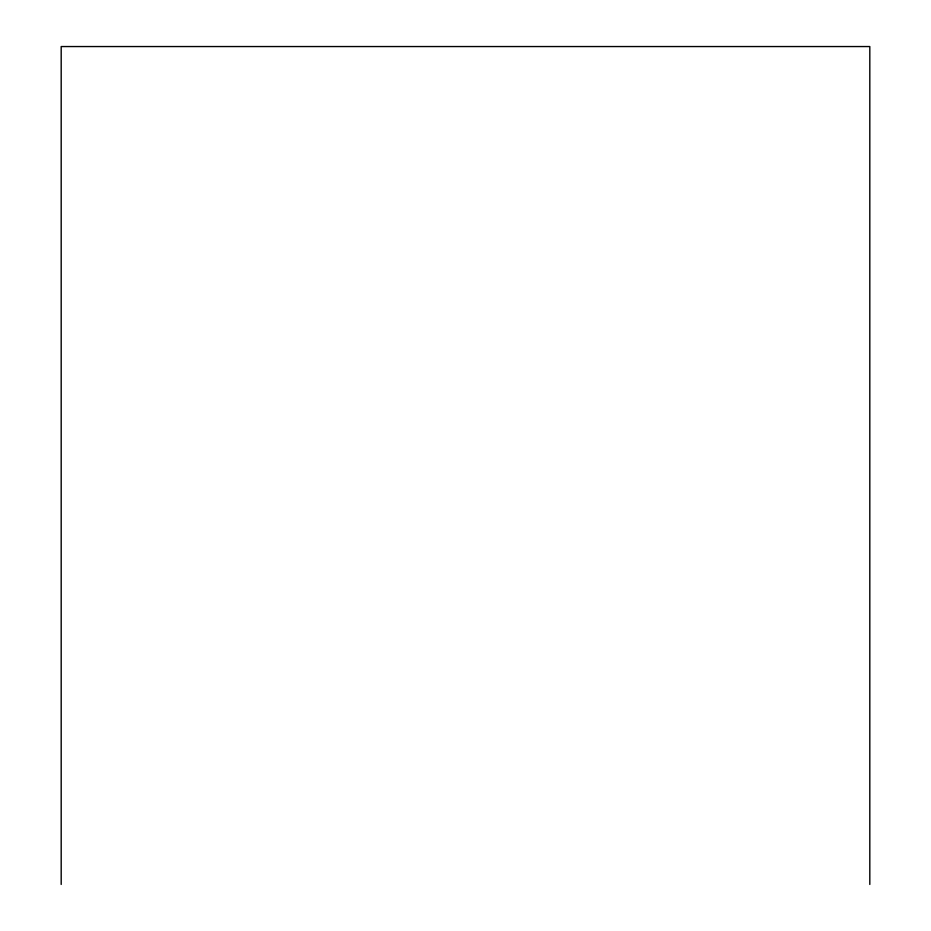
<?xml version="1.0" encoding="UTF-8"?>
<svg xmlns="http://www.w3.org/2000/svg" width="931" height="931" viewBox="0 0 931 931"><rect width="100%" height="100%" fill="white"/><g stroke="black" fill="none" stroke-linecap="round" stroke-linejoin="round"><path stroke-width="1.4" d="M869.81 884.45L869.81 46.55L61.19 46.55L61.19 884.45"/></g></svg>
